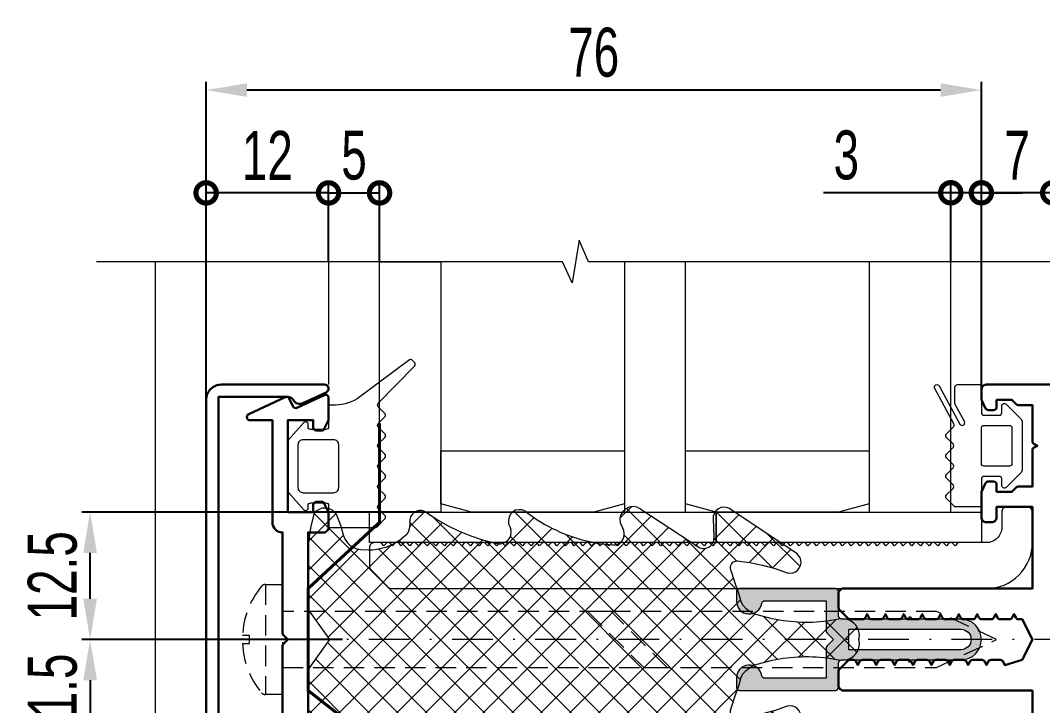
# Model space of a CAD drawing. Extents: x -37 to 8820, y -336 to 478.
# Drawn here: x 3894.3 to 3956.9, y 217.5 to 259.5 of the extents above; entities that cross this region are included whole.
import ezdxf

# ---------------------------------------------------------------- set-up
doc = ezdxf.new("R2010")
doc.units = 0
doc.header["$LTSCALE"] = 5
doc.linetypes.add('DASHDOT', pattern=[1, 0.5, -0.25, 0, -0.25])
doc.linetypes.add('HIDDEN', pattern=[0.375, 0.25, -0.125])
doc.layers.get('0').update_dxf_attribs({"linetype": 'CONTINUOUS', "lineweight": 30})
doc.layers.get('DEFPOINTS').update_dxf_attribs({"linetype": 'CONTINUOUS'})
for name, color, linetype, lineweight in [('1', 6, 'DASHDOT', 13), ('2', 3, 'HIDDEN', 13), ('Dimentions', 5, 'CONTINUOUS', 15), ('Glass', 5, 'CONTINUOUS', 20), ('Ал подклад', 7, 'CONTINUOUS', 20), ('Герлен', 7, 'CONTINUOUS', 60), ('Зигзаг', 1, 'CONTINUOUS', 15), ('Конструкции', 252, 'CONTINUOUS', 20), ('Подкладки', 1, 'CONTINUOUS', 20), ('Уплотнители', 1, 'CONTINUOUS', 20), ('Штриховка', 1, 'CONTINUOUS', 5)]:
    doc.layers.add(name, color=color, linetype=linetype, lineweight=lineweight)
doc.styles.add('3', font='RUSS.SHX', dxfattribs={"width": 0.7, "height": 3})
doc.dimstyles.new('MX1_6', dxfattribs={"dimtxt": 3, "dimasz": 2.5, "dimexe": 0.5, "dimexo": 0, "dimgap": 0.8, "dimtad": 1, "dimlfac": 1.6, "dimdsep": 46, "dimtxsty": '3', "dimcen": 0, "dimclrd": 256, "dimclre": 256, "dimclrt": 256, "dimaunit": 1, "dimadec": 0, "dimazin": 0, "dimtfac": 1, "dimtmove": 0, "dimatfit": 1, "dimfxl": 1, "dimtvp": 1, "dimtolj": 1, "dimtzin": 0, "dimarcsym": 0})

# ---------------------------------------------------------------- blocks, each defined once
blk = doc.blocks.new('*D1477')
at = {"layer": 'DEFPOINTS', "color": 0, "linetype": 'Continuous', "transparency": 16777216}
for p in [(3898.581, 229.4), (3918.815, 229.4), (3914.049, 221.588)]:
    blk.add_point(p, dxfattribs=at)
at = {"layer": 'Dimentions', "linetype": 'Continuous', "lineweight": -2, "transparency": 16777216}
for p, q in [((3918.815, 229.4), (3898.081, 229.4)), ((3898.581, 224.088), (3898.581, 226.9)), ((3914.049, 221.588), (3898.081, 221.588))]:
    blk.add_line(p, q, dxfattribs=at)
at = {"layer": 'Dimentions', "linetype": 'Continuous', "transparency": 16777216}
for points in [[(3898.164, 226.9), (3898.998, 226.9), (3898.581, 229.4)], [(3898.164, 224.088), (3898.998, 224.088), (3898.581, 221.588)]]:
    blk.add_solid(points, dxfattribs=at)
at = {"layer": 'Dimentions', "linetype": 'Continuous', "transparency": 16777216, "insert": (3896.281, 225.494), "char_height": 3, "attachment_point": 5, "rotation": 90, "style": '3'}
blk.add_mtext('\\A1;12.5', dxfattribs=at)
blk = doc.blocks.new('*D1478')
at = {"layer": 'DEFPOINTS', "color": 0, "linetype": 'Continuous', "transparency": 16777216}
for p in [(3914.049, 221.588), (3898.581, 214.4), (3919.104, 214.4)]:
    blk.add_point(p, dxfattribs=at)
at = {"layer": 'Dimentions', "linetype": 'Continuous', "lineweight": -2, "transparency": 16777216}
for p, q in [((3914.049, 221.588), (3898.081, 221.588)), ((3898.581, 219.088), (3898.581, 216.9)), ((3919.104, 214.4), (3898.081, 214.4))]:
    blk.add_line(p, q, dxfattribs=at)
at = {"layer": 'Dimentions', "linetype": 'Continuous', "transparency": 16777216}
for points in [[(3898.164, 219.088), (3898.998, 219.088), (3898.581, 221.588)], [(3898.164, 216.9), (3898.998, 216.9), (3898.581, 214.4)]]:
    blk.add_solid(points, dxfattribs=at)
at = {"layer": 'Dimentions', "linetype": 'Continuous', "transparency": 16777216, "insert": (3896.281, 217.994), "char_height": 3, "attachment_point": 5, "rotation": 90, "style": '3'}
blk.add_mtext('\\A1;11.5', dxfattribs=at)
blk = doc.blocks.new('_DotSmall')
at = {"color": 0, "linetype": 'ByBlock', "const_width": 0.5}
blk.add_lwpolyline([(-0.0625, 0, 1), (0.0625, 0, 1)], format="xyb", close=True, dxfattribs=at)
blk = doc.blocks.new('*D1491')
at = {"layer": 'DEFPOINTS', "color": 0, "linetype": 'Continuous', "transparency": 16777216}
for p in [(3916.315, 248.962), (3913.19, 244.743), (3916.315, 244.743)]:
    blk.add_point(p, dxfattribs=at)
at = {"layer": 'Dimentions', "linetype": 'Continuous', "lineweight": -2, "transparency": 16777216}
for p, q in [((3913.19, 244.743), (3913.19, 249.462)), ((3916.315, 244.743), (3916.315, 249.462)), ((3913.19, 248.962), (3916.315, 248.962))]:
    blk.add_line(p, q, dxfattribs=at)
at = {"layer": 'Dimentions', "linetype": 'Continuous', "lineweight": -2, "transparency": 16777216, "xscale": 2.5, "yscale": 2.5, "zscale": 2.5, "rotation": 180}
blk.add_blockref('_DotSmall', (3913.19, 248.962), dxfattribs=at)
at = {"layer": 'Dimentions', "linetype": 'Continuous', "lineweight": -2, "transparency": 16777216, "xscale": 2.5, "yscale": 2.5, "zscale": 2.5}
blk.add_blockref('_DotSmall', (3916.315, 248.962), dxfattribs=at)
at = {"layer": 'Dimentions', "linetype": 'Continuous', "transparency": 16777216, "insert": (3914.753, 251.262), "char_height": 3, "attachment_point": 5, "style": '3'}
blk.add_mtext('\\A1;5', dxfattribs=at)
blk = doc.blocks.new('*D1493')
at = {"layer": 'DEFPOINTS', "color": 0, "linetype": 'Continuous', "transparency": 16777216}
for p in [(3951.315, 248.971), (3951.315, 244.743), (3953.19, 236.9)]:
    blk.add_point(p, dxfattribs=at)
at = {"layer": 'Dimentions', "linetype": 'Continuous', "lineweight": -2, "transparency": 16777216}
for p, q in [((3951.315, 244.743), (3951.315, 249.471)), ((3953.19, 236.9), (3953.19, 249.471)), ((3951.315, 248.971), (3943.515, 248.971)), ((3953.19, 248.971), (3951.315, 248.971)), ((3953.19, 248.971), (3955.69, 248.971))]:
    blk.add_line(p, q, dxfattribs=at)
at = {"layer": 'Dimentions', "linetype": 'Continuous', "lineweight": -2, "transparency": 16777216, "xscale": 2.5, "yscale": 2.5, "zscale": 2.5}
blk.add_blockref('_DotSmall', (3951.315, 248.971), dxfattribs=at)
at = {"layer": 'Dimentions', "linetype": 'Continuous', "lineweight": -2, "transparency": 16777216, "xscale": 2.5, "yscale": 2.5, "zscale": 2.5, "rotation": 180}
blk.add_blockref('_DotSmall', (3953.19, 248.971), dxfattribs=at)
at = {"layer": 'Dimentions', "linetype": 'Continuous', "transparency": 16777216, "insert": (3944.915, 251.271), "char_height": 3, "attachment_point": 5, "style": '3'}
blk.add_mtext('\\A1;3', dxfattribs=at)
blk = doc.blocks.new('*D1494')
at = {"layer": 'DEFPOINTS', "color": 0, "linetype": 'Continuous', "transparency": 16777216}
for p in [(3905.69, 255.266), (3953.19, 244.743), (3905.69, 238.048)]:
    blk.add_point(p, dxfattribs=at)
at = {"layer": 'Dimentions', "linetype": 'Continuous', "lineweight": -2, "transparency": 16777216}
for p, q in [((3905.69, 238.048), (3905.69, 255.766)), ((3953.19, 244.743), (3953.19, 255.766)), ((3950.69, 255.266), (3908.19, 255.266))]:
    blk.add_line(p, q, dxfattribs=at)
at = {"layer": 'Dimentions', "linetype": 'Continuous', "transparency": 16777216}
for points in [[(3908.19, 255.683), (3908.19, 254.849), (3905.69, 255.266)], [(3950.69, 255.683), (3950.69, 254.849), (3953.19, 255.266)]]:
    blk.add_solid(points, dxfattribs=at)
at = {"layer": 'Dimentions', "linetype": 'Continuous', "transparency": 16777216, "insert": (3929.44, 257.566), "char_height": 3, "attachment_point": 5, "style": '3'}
blk.add_mtext('\\A1;76', dxfattribs=at)
blk = doc.blocks.new('*D1495')
at = {"layer": 'DEFPOINTS', "color": 0, "linetype": 'Continuous', "transparency": 16777216}
for p in [(3905.69, 248.962), (3913.19, 244.743), (3905.69, 234.524)]:
    blk.add_point(p, dxfattribs=at)
at = {"layer": 'Dimentions', "linetype": 'Continuous', "lineweight": -2, "transparency": 16777216}
for p, q in [((3905.69, 234.524), (3905.69, 249.462)), ((3913.19, 244.743), (3913.19, 249.462)), ((3913.19, 248.962), (3905.69, 248.962))]:
    blk.add_line(p, q, dxfattribs=at)
at = {"layer": 'Dimentions', "linetype": 'Continuous', "lineweight": -2, "transparency": 16777216, "xscale": 2.5, "yscale": 2.5, "zscale": 2.5, "rotation": 180}
blk.add_blockref('_DotSmall', (3905.69, 248.962), dxfattribs=at)
at = {"layer": 'Dimentions', "linetype": 'Continuous', "lineweight": -2, "transparency": 16777216, "xscale": 2.5, "yscale": 2.5, "zscale": 2.5}
blk.add_blockref('_DotSmall', (3913.19, 248.962), dxfattribs=at)
at = {"layer": 'Dimentions', "linetype": 'Continuous', "transparency": 16777216, "insert": (3909.44, 251.262), "char_height": 3, "attachment_point": 5, "style": '3'}
blk.add_mtext('\\A1;12', dxfattribs=at)
blk = doc.blocks.new('*D1496')
at = {"layer": 'DEFPOINTS', "color": 0, "linetype": 'Continuous', "transparency": 16777216}
for p in [(3953.19, 248.971), (3953.19, 244.888), (3957.565, 244.743)]:
    blk.add_point(p, dxfattribs=at)
at = {"layer": 'Dimentions', "linetype": 'Continuous', "lineweight": -2, "transparency": 16777216}
for p, q in [((3953.19, 244.888), (3953.19, 249.471)), ((3957.565, 244.743), (3957.565, 249.471)), ((3957.565, 248.971), (3953.19, 248.971))]:
    blk.add_line(p, q, dxfattribs=at)
at = {"layer": 'Dimentions', "linetype": 'Continuous', "lineweight": -2, "transparency": 16777216, "xscale": 2.5, "yscale": 2.5, "zscale": 2.5, "rotation": 180}
blk.add_blockref('_DotSmall', (3953.19, 248.971), dxfattribs=at)
at = {"layer": 'Dimentions', "linetype": 'Continuous', "lineweight": -2, "transparency": 16777216, "xscale": 2.5, "yscale": 2.5, "zscale": 2.5}
blk.add_blockref('_DotSmall', (3957.565, 248.971), dxfattribs=at)
at = {"layer": 'Dimentions', "linetype": 'Continuous', "transparency": 16777216, "insert": (3955.378, 251.271), "char_height": 3, "attachment_point": 5, "style": '3'}
blk.add_mtext('\\A1;7', dxfattribs=at)
blk = doc.blocks.new('8')
at = {"layer": 'Уплотнители'}
for points in [[(4.564, -0.453), (4.374, -0.399), (4.197, -0.29), (4.061, -0.14), (3.871, 0.649), (3.735, 1.451), (3.68, 2.268), (3.68, 5.737), (5, 7.6), (3.68, 9.464), (3.68, 12.933), (3.735, 13.749), (3.871, 14.552), (4.061, 15.341), (4.197, 15.49), (4.374, 15.599), (4.564, 15.667), (4.768, 15.667), (4.959, 15.626), (5.149, 15.545), (5.299, 15.409), (5.421, 15.245), (5.653, 14.606), (5.857, 13.953), (5.952, 13.735), (6.088, 13.531), (6.251, 13.368), (6.455, 13.246), (6.673, 13.164), (6.904, 13.123), (7.353, 13.096)], [(5.421, 15.245), (5.421, 15.232)], [(10.822, 15.449), (10.972, 15.368), (11.611, 14.946), (12.264, 14.565), (12.944, 14.239), (13.651, 13.953), (14.372, 13.708), (15.107, 13.518), (15.297, 13.463)], [(16.998, 15.463), (17.134, 15.354), (17.719, 14.946)], [(24.058, 15.585), (27.69, 13.218), (27.853, 13.178)], [(28.506, 15.164), (28.493, 14.973), (28.533, 13.953), (28.547, 13.79)], [(33.73, 12.756), (33.621, 12.878), (29.663, 15.504)], [(9.91, 14.756), (9.91, 14.769), (9.91, 14.688), (9.897, 14.47), (9.829, 14.252), (9.747, 14.062), (9.407, 13.776)], [(9.91, 14.688), (9.91, 14.674)], [(15.964, 14.701), (16.032, 14.538), (16.1, 14.347)], [(22.806, 14.769), (22.874, 14.579), (22.97, 14.429)], [(28.493, 14.973), (28.493, 14.96)], [(5.857, 13.953), (5.857, 13.939)], [(28.533, 13.953), (28.533, 13.939)], [(21.637, 13.463), (22.344, 13.395), (22.521, 13.409)], [(27.69, 13.218), (27.69, 13.205)], [(37.457, 7.369), (37.43, 7.6), (37.457, 7.831)], [(37.43, 7.6), (37.43, 7.587)], [(30.207, 5.288), (30.207, 5.274)], [(29.894, 4.267), (29.894, 4.254)], [(29.554, 3.261), (29.554, 3.247)], [(3.68, 3.084), (3.68, 3.07)], [(5.421, -0.045), (5.653, 0.594), (5.857, 1.247), (5.952, 1.465), (6.088, 1.669), (6.251, 1.832), (6.455, 1.955), (6.673, 2.036), (6.904, 2.077), (7.353, 2.104)], [(24.058, -0.385), (27.69, 1.982), (27.853, 2.023)], [(29.663, -0.303), (33.621, 2.322), (33.73, 2.445)], [(9.91, 0.418), (9.91, 0.431), (9.91, 0.513), (9.897, 0.73), (9.829, 0.948), (9.747, 1.139), (9.407, 1.424)], [(10.822, -0.249), (10.972, -0.154), (11.611, 0.254), (12.264, 0.635), (12.944, 0.962), (13.651, 1.247), (14.372, 1.492), (15.107, 1.683)], [(22.521, 1.792), (22.344, 1.819), (21.637, 1.737)], [(28.506, 0.037), (28.493, 0.227), (28.533, 1.247), (28.547, 1.424)], [(16.032, 0.662), (16.032, 0.676), (15.964, 0.499)], [(22.806, 0.431), (22.874, 0.622), (22.97, 0.771)], [(28.533, 1.247), (28.533, 1.234)], [(9.91, 0.513), (9.91, 0.499)], [(17.719, 0.254), (17.134, -0.154), (16.998, -0.263)], [(28.493, 0.227), (28.493, 0.214)]]:
    blk.add_lwpolyline(points, dxfattribs=at)
for points in [[(36.668, 8.838), (36.437, 8.865), (36.206, 8.838), (35.485, 8.729, -0.091156), (31.894, 8.92), (31.2, 9.11), (30.955, 9.192), (30.724, 9.328), (30.52, 9.491), (30.343, 9.682), (30.207, 9.913), (30.071, 10.43), (29.894, 10.933), (29.554, 11.94), (29.567, 12.089), (29.622, 12.225), (29.703, 12.334), (29.839, 12.402), (29.975, 12.429), (30.751, 12.321), (31.526, 12.157), (32.288, 11.953), (33.036, 11.695), (33.199, 11.668), (33.376, 11.695)], [(33.376, 3.506), (33.199, 3.533), (33.036, 3.506), (32.288, 3.247), (31.526, 3.043), (30.751, 2.88), (29.975, 2.771), (29.839, 2.798), (29.703, 2.866), (29.622, 2.989), (29.567, 3.111), (29.554, 3.261), (29.894, 4.267), (30.071, 4.771), (30.207, 5.288), (30.343, 5.519), (30.52, 5.709), (30.724, 5.873), (30.955, 6.009), (31.2, 6.09), (31.894, 6.281, -0.091156), (35.485, 6.471), (36.206, 6.362), (36.437, 6.335), (36.668, 6.362)]]:
    blk.add_lwpolyline(points, format="xyb", dxfattribs=at)
blk.add_arc((15.392, 1.016), 0.725, 331.99667, 113.16431, dxfattribs=at)
for points in [[(10.822, 15.449), (10.369, 15.667), (9.833, 15.267), (9.91, 14.769)], [(16.998, 15.463), (16.427, 15.767), (15.857, 15.321), (15.964, 14.701)], [(24.058, 15.585), (23.459, 16.04), (22.64, 15.46), (22.806, 14.769)], [(29.663, 15.504), (29.248, 15.908), (28.628, 15.716), (28.506, 15.164)], [(17.719, 14.946), (18.983, 14.136), (20.16, 13.714), (21.637, 13.463)], [(22.521, 13.409), (22.967, 13.534), (23.185, 14.019), (22.97, 14.429)], [(15.297, 13.463), (15.764, 13.391), (16.248, 13.874), (16.1, 14.347)], [(27.853, 13.178), (28.197, 13.147), (28.548, 13.438), (28.547, 13.79)], [(7.353, 13.096), (8.067, 13.091), (8.843, 13.335), (9.407, 13.776)], [(33.376, 11.695), (33.831, 11.794), (34.061, 12.406), (33.73, 12.756)], [(37.457, 7.831), (37.473, 8.291), (37.108, 8.76), (36.668, 8.838)], [(36.668, 6.362), (37.144, 6.495), (37.453, 6.867), (37.457, 7.369)], [(33.73, 2.445), (34.061, 2.795), (33.831, 3.407), (33.376, 3.506)], [(9.407, 1.424), (8.843, 1.865), (8.067, 2.11), (7.353, 2.104)], [(28.547, 1.424), (28.539, 1.77), (28.192, 2.053), (27.853, 2.023)], [(21.637, 1.737), (20.247, 1.506), (18.893, 1.044), (17.719, 0.254)], [(22.97, 0.771), (23.178, 1.188), (22.985, 1.656), (22.521, 1.792)], [(9.91, 0.431), (9.838, -0.072), (10.367, -0.465), (10.822, -0.249)], [(15.964, 0.499), (15.857, -0.121), (16.427, -0.566), (16.998, -0.263)], [(22.806, 0.431), (22.64, -0.26), (23.459, -0.84), (24.058, -0.385)], [(28.506, 0.037), (28.599, -0.505), (29.286, -0.692), (29.663, -0.303)], [(4.564, -0.453), (4.927, -0.512), (5.235, -0.363), (5.421, -0.045)]]:
    blk.add_open_spline(points, degree=3, dxfattribs=at)

msp = doc.modelspace()

# ---------------------------------------------------------------- hatches: boundary and pattern name
at = {"layer": 'Штриховка', "lineweight": 5}
h = msp.add_hatch(dxfattribs=at)
h.set_pattern_fill('NET', color=256, scale=10, angle=45, style=0)
h.set_pattern_definition([(45, (-3182.8298, 2390.6111), (-0.88388348, 0.88388348), []), (135, (-3182.8298, 2390.6111), (-0.88388348, -0.88388348), [])])
h.paths.add_polyline_path([(3915.0552, 227.1298), (3914.9328, 227.1514), (3914.7151, 227.233), (3914.5111, 227.3555), (3914.3478, 227.5187), (3914.2118, 227.7228), (3914.1166, 227.9404), (3913.9125, 228.5934), (3913.6813, 229.2327), (3913.5588, 229.396), (3913.4092, 229.532), (3913.2188, 229.6136), (3913.0283, 229.6544), (3912.8243, 229.6544), (3912.6338, 229.5864), (3912.457, 229.4776), (3912.3209, 229.328), (3912.1305, 228.539), (3911.9945, 227.7364), (3911.94, 226.9202), (3911.94, 223.4513), (3913.2596, 221.5876), (3915.0552, 221.5876)])
edge = h.paths.add_edge_path()
edge.add_line((3921.2039, 228.2261), (3920.5238, 228.5526))
edge.add_line((3920.5238, 228.5526), (3919.8708, 228.9335))
edge.add_line((3919.8708, 228.9335), (3919.2315, 229.3552))
edge.add_line((3919.2315, 229.3552), (3919.0818, 229.4368))
edge.add_spline(control_points=[(3919.0818, 229.4368), (3918.6291, 229.6549), (3918.0933, 229.2547), (3918.1704, 228.7566)], knot_values=[0, 0, 0, 0, 1, 1, 1, 1], degree=3, periodic=0)
edge.add_line((3918.1704, 228.7566), (3918.1704, 228.743))
edge.add_line((3918.1704, 228.743), (3918.1704, 228.675))
edge.add_line((3918.1704, 228.675), (3918.1568, 228.4573))
edge.add_line((3918.1568, 228.4573), (3918.0888, 228.2397))
edge.add_line((3918.0888, 228.2397), (3918.0072, 228.0492))
edge.add_line((3918.0072, 228.0492), (3917.6671, 227.7636))
edge.add_spline(control_points=[(3917.6671, 227.7636), (3917.103, 227.3226), (3916.3269, 227.078), (3915.613, 227.0834)], knot_values=[0, 0, 0, 0, 1, 1, 1, 1], degree=3, periodic=0)
edge.add_line((3915.613, 227.0834), (3915.164, 227.1106))
edge.add_line((3915.164, 227.1106), (3915.0552, 227.1298))
edge.add_line((3915.0552, 227.1298), (3915.0552, 221.5876))
edge.add_line((3915.0552, 221.5876), (3921.2039, 221.5876))
edge.add_line((3921.2039, 221.5876), (3921.2039, 228.2261))
edge = h.paths.add_edge_path()
edge.add_line((3938.1538, 224.9205), (3937.8137, 225.9271))
edge.add_line((3937.8137, 225.9271), (3937.8273, 226.0768))
edge.add_line((3937.8273, 226.0768), (3937.8817, 226.2128))
edge.add_line((3937.8817, 226.2128), (3937.9633, 226.3216))
edge.add_line((3937.9633, 226.3216), (3938.0994, 226.3896))
edge.add_line((3938.0994, 226.3896), (3938.2354, 226.4168))
edge.add_line((3938.2354, 226.4168), (3939.0108, 226.308))
edge.add_line((3939.0108, 226.308), (3939.7862, 226.1448))
edge.add_line((3939.7862, 226.1448), (3940.548, 225.9407))
edge.add_line((3940.548, 225.9407), (3941.2961, 225.6823))
edge.add_line((3941.2961, 225.6823), (3941.4594, 225.655))
edge.add_line((3941.4594, 225.655), (3941.6362, 225.6823))
edge.add_spline(control_points=[(3941.6362, 225.6823), (3942.091, 225.7813), (3942.3205, 226.3933), (3941.9899, 226.7433)], knot_values=[0, 0, 0, 0, 1, 1, 1, 1], degree=3, periodic=0)
edge.add_line((3941.9899, 226.7433), (3941.8811, 226.8658))
edge.add_line((3941.8811, 226.8658), (3937.9225, 229.4912))
edge.add_spline(control_points=[(3937.9225, 229.4912), (3937.5076, 229.895), (3936.8875, 229.7034), (3936.7662, 229.1511)], knot_values=[0, 0, 0, 0, 1, 1, 1, 1], degree=3, periodic=0)
edge.add_line((3936.7662, 229.1511), (3936.7526, 228.9607))
edge.add_line((3936.7526, 228.9607), (3936.7934, 227.9404))
edge.add_line((3936.7934, 227.9404), (3936.807, 227.7772))
edge.add_spline(control_points=[(3936.807, 227.7772), (3936.8084, 227.4251), (3936.4567, 227.1349), (3936.1133, 227.165)], knot_values=[0, 0, 0, 0, 1, 1, 1, 1], degree=3, periodic=0)
edge.add_line((3936.1331, 227.1601), (3935.95, 227.2058))
edge.add_line((3935.95, 227.2058), (3932.3179, 229.5728))
edge.add_spline(control_points=[(3932.3179, 229.5728), (3931.7189, 230.0274), (3930.9002, 229.4477), (3931.0664, 228.7566)], knot_values=[0, 0, 0, 0, 1, 1, 1, 1], degree=3, periodic=0)
edge.add_line((3931.0664, 228.7566), (3931.1344, 228.5662))
edge.add_line((3931.1344, 228.5662), (3931.2296, 228.4165))
edge.add_spline(control_points=[(3931.2296, 228.4165), (3931.4448, 228.0062), (3931.2271, 227.5214), (3930.7807, 227.3963)], knot_values=[0, 0, 0, 0, 1, 1, 1, 1], degree=3, periodic=0)
edge.add_line((3930.7807, 227.3963), (3930.6039, 227.3827))
edge.add_line((3930.6039, 227.3827), (3929.8965, 227.4507))
edge.add_spline(control_points=[(3929.8965, 227.4507), (3928.4203, 227.7015), (3927.2429, 228.1229), (3925.9787, 228.9335)], knot_values=[0, 0, 0, 0, 1, 1, 1, 1], degree=3, periodic=0)
edge.add_line((3925.9787, 228.9335), (3925.3938, 229.3416))
edge.add_line((3925.3938, 229.3416), (3925.2578, 229.4504))
edge.add_spline(control_points=[(3925.2578, 229.4504), (3924.6866, 229.7542), (3924.1171, 229.3085), (3924.2239, 228.6886)], knot_values=[0, 0, 0, 0, 1, 1, 1, 1], degree=3, periodic=0)
edge.add_line((3924.2239, 228.6886), (3924.2919, 228.5254))
edge.add_line((3924.2919, 228.5254), (3924.3599, 228.3349))
edge.add_spline(control_points=[(3924.3599, 228.3349), (3924.508, 227.8617), (3924.0244, 227.3784), (3923.5573, 227.4507)], knot_values=[0, 0, 0, 0, 1, 1, 1, 1], degree=3, periodic=0)
edge.add_line((3923.5718, 227.4466), (3923.3669, 227.5051))
edge.add_line((3923.3669, 227.5051), (3922.6323, 227.6956))
edge.add_line((3922.6323, 227.6956), (3921.9113, 227.9404))
edge.add_line((3921.9113, 227.9404), (3921.2039, 228.2261))
edge.add_line((3921.2039, 228.2261), (3921.2039, 214.9492))
edge.add_line((3921.2039, 214.9492), (3921.9113, 215.2349))
edge.add_line((3921.9113, 215.2349), (3922.6323, 215.4797))
edge.add_line((3922.6323, 215.4797), (3923.3669, 215.6702))
edge.add_arc((3923.652, 215.0038), 0.7248, -28.003331, 113.164313, ccw=False)
edge.add_line((3924.2919, 214.6635), (3924.2239, 214.4867))
edge.add_spline(control_points=[(3924.2239, 214.4867), (3924.1171, 213.8668), (3924.6866, 213.4211), (3925.2578, 213.7249)], knot_values=[0, 0, 0, 0, 1, 1, 1, 1], degree=3, periodic=0)
edge.add_line((3925.2578, 213.7249), (3925.3938, 213.8337))
edge.add_line((3925.3938, 213.8337), (3925.9787, 214.2418))
edge.add_spline(control_points=[(3925.9787, 214.2418), (3927.1532, 215.0317), (3928.5074, 215.4931), (3929.8965, 215.7246)], knot_values=[0, 0, 0, 0, 1, 1, 1, 1], degree=3, periodic=0)
edge.add_line((3929.8965, 215.7246), (3930.6039, 215.8062))
edge.add_line((3930.6039, 215.8062), (3930.7807, 215.779))
edge.add_spline(control_points=[(3930.7807, 215.779), (3931.2451, 215.6432), (3931.4382, 215.1759), (3931.2296, 214.7587)], knot_values=[0, 0, 0, 0, 1, 1, 1, 1], degree=3, periodic=0)
edge.add_line((3931.2296, 214.7587), (3931.1344, 214.6091))
edge.add_line((3931.1344, 214.6091), (3931.0664, 214.4187))
edge.add_spline(control_points=[(3931.0664, 214.4187), (3930.9002, 213.7276), (3931.7189, 213.1479), (3932.3179, 213.6024)], knot_values=[0, 0, 0, 0, 1, 1, 1, 1], degree=3, periodic=0)
edge.add_line((3932.3179, 213.6024), (3935.95, 215.9694))
edge.add_line((3935.95, 215.9694), (3936.1133, 216.0102))
edge.add_spline(control_points=[(3936.1133, 216.0102), (3936.4524, 216.0399), (3936.7989, 215.7579), (3936.807, 215.4117)], knot_values=[0, 0, 0, 0, 1, 1, 1, 1], degree=3, periodic=0)
edge.add_line((3936.807, 215.4117), (3936.7934, 215.2349))
edge.add_line((3936.7934, 215.2349), (3936.7526, 214.2146))
edge.add_line((3936.7526, 214.2146), (3936.7662, 214.0242))
edge.add_spline(control_points=[(3936.7662, 214.0242), (3936.8592, 213.4827), (3937.5457, 213.2957), (3937.9225, 213.6841)], knot_values=[0, 0, 0, 0, 1, 1, 1, 1], degree=3, periodic=0)
edge.add_line((3937.9225, 213.6841), (3941.8811, 216.3095))
edge.add_line((3941.8811, 216.3095), (3941.9899, 216.432))
edge.add_spline(control_points=[(3941.9899, 216.432), (3942.3205, 216.782), (3942.091, 217.3939), (3941.6362, 217.493)], knot_values=[0, 0, 0, 0, 1, 1, 1, 1], degree=3, periodic=0)
edge.add_line((3941.6362, 217.493), (3941.4594, 217.5202))
edge.add_line((3941.4594, 217.5202), (3941.2961, 217.493))
edge.add_line((3941.2961, 217.493), (3940.548, 217.2346))
edge.add_line((3940.548, 217.2346), (3939.7862, 217.0305))
edge.add_line((3939.7862, 217.0305), (3939.0108, 216.8673))
edge.add_line((3939.0108, 216.8673), (3938.2354, 216.7584))
edge.add_line((3938.2354, 216.7584), (3938.0994, 216.7856))
edge.add_line((3938.0994, 216.7856), (3937.9633, 216.8537))
edge.add_line((3937.9633, 216.8537), (3937.8817, 216.9761))
edge.add_line((3937.8817, 216.9761), (3937.8273, 217.0985))
edge.add_line((3937.8273, 217.0985), (3937.8137, 217.2482))
edge.add_line((3937.8137, 217.2482), (3938.1538, 218.2548))
edge.add_line((3938.1538, 218.2548), (3938.3306, 218.7581))
edge.add_line((3938.3306, 218.7581), (3938.4666, 219.2751))
edge.add_line((3938.4666, 219.2751), (3938.6027, 219.5063))
edge.add_line((3938.6027, 219.5063), (3938.7795, 219.6968))
edge.add_line((3938.7795, 219.6968), (3938.9836, 219.86))
edge.add_line((3938.9836, 219.86), (3939.2148, 219.996))
edge.add_line((3939.2148, 219.996), (3939.4597, 220.0777))
edge.add_line((3939.4597, 220.0777), (3940.1535, 220.2681))
edge.add_arc((3942.4671, 210.5958), 9.9451, 82.618691, 103.452448, ccw=False)
edge.add_line((3943.7448, 220.4586), (3944.4657, 220.3497))
edge.add_line((3944.4657, 220.3497), (3944.697, 220.3225))
edge.add_line((3944.697, 220.3225), (3944.9283, 220.3497))
edge.add_spline(control_points=[(3944.9283, 220.3497), (3945.4035, 220.4821), (3945.7127, 220.8549), (3945.7172, 221.3564)], knot_values=[0, 0, 0, 0, 1, 1, 1, 1], degree=3, periodic=0)
edge.add_line((3945.7172, 221.3564), (3945.69, 221.5876))
edge.add_line((3945.69, 221.5876), (3945.7172, 221.8189))
edge.add_spline(control_points=[(3945.7172, 221.8189), (3945.7331, 222.278), (3945.3683, 222.7471), (3944.9283, 222.8255)], knot_values=[0, 0, 0, 0, 1, 1, 1, 1], degree=3, periodic=0)
edge.add_line((3944.9283, 222.8255), (3944.697, 222.8528))
edge.add_line((3944.697, 222.8528), (3944.4657, 222.8255))
edge.add_line((3944.4657, 222.8255), (3943.7448, 222.7167))
edge.add_arc((3942.4671, 232.5794), 9.9451, 256.547552, 277.381309, ccw=False)
edge.add_line((3940.1535, 222.9072), (3939.4597, 223.0976))
edge.add_line((3939.4597, 223.0976), (3939.2148, 223.1792))
edge.add_line((3939.2148, 223.1792), (3938.9836, 223.3153))
edge.add_line((3938.9836, 223.3153), (3938.7795, 223.4785))
edge.add_line((3938.7795, 223.4785), (3938.6027, 223.669))
edge.add_line((3938.6027, 223.669), (3938.4666, 223.9002))
edge.add_line((3938.4666, 223.9002), (3938.3306, 224.4171))
edge.add_line((3938.3306, 224.4171), (3938.1538, 224.9205))
edge = h.paths.add_edge_path()
edge.add_line((3921.2039, 221.5876), (3915.0552, 221.5876))
edge.add_line((3915.0552, 221.5876), (3915.0552, 216.0455))
edge.add_line((3915.0552, 216.0455), (3915.164, 216.0647))
edge.add_line((3915.164, 216.0647), (3915.613, 216.0919))
edge.add_spline(control_points=[(3915.613, 216.0919), (3916.3269, 216.0973), (3917.1032, 215.8527), (3917.6671, 215.4117)], knot_values=[0, 0, 0, 0, 1, 1, 1, 1], degree=3, periodic=0)
edge.add_line((3917.6671, 215.4117), (3918.0072, 215.126))
edge.add_line((3918.0072, 215.126), (3918.0888, 214.9356))
edge.add_line((3918.0888, 214.9356), (3918.1568, 214.7179))
edge.add_line((3918.1568, 214.7179), (3918.1704, 214.5003))
edge.add_line((3918.1704, 214.5003), (3918.1704, 214.4867))
edge.add_line((3918.1704, 214.4867), (3918.1704, 214.4187))
edge.add_spline(control_points=[(3918.1704, 214.4187), (3918.0976, 213.9151), (3918.6272, 213.5224), (3919.0818, 213.7385)], knot_values=[0, 0, 0, 0, 1, 1, 1, 1], degree=3, periodic=0)
edge.add_line((3919.0818, 213.7385), (3919.2315, 213.8337))
edge.add_line((3919.2315, 213.8337), (3919.8708, 214.2418))
edge.add_line((3919.8708, 214.2418), (3920.5238, 214.6227))
edge.add_line((3920.5238, 214.6227), (3921.2039, 214.9492))
edge.add_line((3921.2039, 214.9492), (3921.2039, 221.5876))
edge = h.paths.add_edge_path()
edge.add_line((3915.0552, 221.5876), (3913.2596, 221.5876))
edge.add_line((3913.2596, 221.5876), (3911.94, 219.724))
edge.add_line((3911.94, 219.724), (3911.94, 219.7104))
edge.add_line((3911.94, 219.7104), (3911.94, 216.2551))
edge.add_line((3911.94, 216.2551), (3911.9945, 215.4389))
edge.add_line((3911.9945, 215.4389), (3912.1305, 214.6363))
edge.add_line((3912.1305, 214.6363), (3912.3209, 213.8473))
edge.add_line((3912.3209, 213.8473), (3912.457, 213.6977))
edge.add_line((3912.457, 213.6977), (3912.6338, 213.5888))
edge.add_line((3912.6338, 213.5888), (3912.8243, 213.5344))
edge.add_spline(control_points=[(3912.8243, 213.5344), (3913.187, 213.475), (3913.4949, 213.6242), (3913.6813, 213.9425)], knot_values=[0, 0, 0, 0, 1, 1, 1, 1], degree=3, periodic=0)
edge.add_line((3913.6813, 213.9425), (3913.9125, 214.5819))
edge.add_line((3913.9125, 214.5819), (3914.1166, 215.2349))
edge.add_line((3914.1166, 215.2349), (3914.2118, 215.4525))
edge.add_line((3914.2118, 215.4525), (3914.3478, 215.6566))
edge.add_line((3914.3478, 215.6566), (3914.5111, 215.8198))
edge.add_line((3914.5111, 215.8198), (3914.7151, 215.9422))
edge.add_line((3914.7151, 215.9422), (3914.9328, 216.0239))
edge.add_line((3914.9328, 216.0239), (3915.0552, 216.0455))
edge.add_line((3915.0552, 216.0455), (3915.0552, 221.5876))
at = {"layer": 'Штриховка'}
h = msp.add_hatch(color=256, dxfattribs=at)
edge = h.paths.add_edge_path(flags=16)
edge.add_line((3945.065, 222.2126), (3951.94, 222.2126))
edge.add_arc((3951.94, 221.5876), 0.625, -90, 90, ccw=False)
edge.add_line((3951.94, 220.9626), (3945.065, 220.9626))
edge.add_line((3945.065, 220.9626), (3945.065, 222.2126))
edge = h.paths.add_edge_path()
edge.add_arc((3938.9713, 219.2439), 0.7812, 9.281799, 180)
edge.add_line((3938.19, 219.2439), (3938.19, 218.6501))
edge.add_arc((3938.3775, 218.6501), 0.1875, 180, 270)
edge.add_line((3938.3775, 218.4626), (3944.2525, 218.4626))
edge.add_arc((3944.2525, 218.6501), 0.1875, 270, 360)
edge.add_line((3944.44, 218.6501), (3944.44, 220.1501))
edge.add_arc((3944.6275, 220.1501), 0.1875, 90, 180, ccw=False)
edge.add_line((3944.6275, 220.3376), (3948.69, 220.3376))
edge.add_arc((3948.815, 220.3376), 0.125, 180, 360)
edge.add_line((3948.94, 220.3376), (3951.94, 220.3376))
edge.add_arc((3951.94, 221.5876), 1.25, 270, 450)
edge.add_line((3951.94, 222.8376), (3948.94, 222.8376))
edge.add_arc((3948.815, 222.8376), 0.125, 0, 180)
edge.add_line((3948.69, 222.8376), (3944.6275, 222.8376))
edge.add_arc((3944.6275, 223.0251), 0.1875, 180, 270, ccw=False)
edge.add_line((3944.44, 223.0251), (3944.44, 224.5251))
edge.add_arc((3944.2525, 224.5251), 0.1875, 0, 90)
edge.add_line((3944.2525, 224.7126), (3938.3775, 224.7126))
edge.add_arc((3938.3775, 224.5251), 0.1875, 90, 180)
edge.add_line((3938.19, 224.5251), (3938.19, 223.9314))
edge.add_arc((3938.9713, 223.9314), 0.7812, 180, 350.718201)
edge.add_arc((3939.9274, 223.7751), 0.1875, 90, 170.718201, ccw=False)
edge.add_line((3939.9274, 223.9626), (3943.69, 223.9626))
edge.add_line((3943.69, 223.9626), (3943.69, 222.1028))
edge.add_arc((3943.8775, 222.1028), 0.1875, 180, 225)
edge.add_line((3943.745, 221.9702), (3944.1275, 221.5876))
edge.add_line((3944.1275, 221.5876), (3943.745, 221.2051))
edge.add_arc((3943.8775, 221.0725), 0.1875, 135, 180)
edge.add_line((3943.69, 221.0725), (3943.69, 219.2126))
edge.add_line((3943.69, 219.2126), (3939.9274, 219.2126))
edge.add_arc((3939.9274, 219.4001), 0.1875, 189.281799, 270, ccw=False)

# ---------------------------------------------------------------- linework, layer by layer
msp.add_lwpolyline([(3905.69, 206.9001), (3905.69, 236.2751, -0.4142136), (3906.6275, 237.2126), (3912.94, 237.2126, -0.8025849), (3913.0457, 236.7361), (3911.609, 236.0661, -0.4015594), (3911.036, 236.2607, 0.2797393), (3910.7033, 236.4626), (3906.44, 236.4626), (3906.44, 206.7126), (3910.7033, 206.7126, 0.2797393), (3911.036, 206.9146, -0.4015594), (3911.609, 207.1091), (3913.0457, 206.4392, -0.8025849), (3912.94, 205.9626), (3906.6275, 205.9626, -0.4142136)], format="xyb", close=True)
for points in [[(3956.315, 213.4626), (3956.315, 218.4626), (3944.7525, 218.4626, -0.4142136), (3944.44, 218.7751), (3944.44, 219.635, -0.1989124), (3944.495, 219.7676), (3945.0101, 220.2827, -0.1989124), (3945.1427, 220.3376), (3945.3554, 220.3376, -0.284079), (3945.5231, 220.234), (3945.6275, 220.0251), (3945.732, 220.234, -0.284079), (3945.8997, 220.3376), (3946.4804, 220.3376, -0.284079), (3946.6481, 220.234), (3946.7525, 220.0251), (3946.857, 220.234, -0.284079), (3947.0247, 220.3376), (3947.6054, 220.3376, -0.284079), (3947.7731, 220.234), (3947.8775, 220.0251), (3947.982, 220.234, -0.284079), (3948.1497, 220.3376), (3948.7304, 220.3376, -0.284079), (3948.8981, 220.234), (3949.0025, 220.0251), (3949.107, 220.234, -0.284079), (3949.2747, 220.3376), (3949.8554, 220.3376, -0.284079), (3950.0231, 220.234), (3950.1275, 220.0251), (3950.232, 220.234, -0.284079), (3950.3997, 220.3376), (3950.9804, 220.3376, -0.284079), (3951.1481, 220.234), (3951.2525, 220.0251), (3951.357, 220.234, -0.284079), (3951.5247, 220.3376), (3952.1054, 220.3376, -0.284079), (3952.2731, 220.234), (3952.3775, 220.0251), (3952.482, 220.234, -0.284079), (3952.6497, 220.3376), (3953.2304, 220.3376, -0.284079), (3953.3981, 220.234), (3953.5025, 220.0251), (3953.607, 220.234, -0.284079), (3953.7747, 220.3376), (3954.3554, 220.3376, -0.284079), (3954.5231, 220.234), (3954.6275, 220.0251), (3955.69, 220.3376), (3956.315, 221.5876), (3955.69, 222.8376), (3955.4622, 222.8376, -0.284079), (3955.2945, 222.9413), (3955.19, 223.1501), (3955.0856, 222.9413, -0.284079), (3954.9179, 222.8376), (3954.3372, 222.8376, -0.284079), (3954.1695, 222.9413), (3954.065, 223.1501), (3953.9606, 222.9413, -0.284079), (3953.7929, 222.8376), (3953.2122, 222.8376, -0.284079), (3953.0445, 222.9413), (3952.94, 223.1501), (3952.8356, 222.9413, -0.284079), (3952.6679, 222.8376), (3952.0872, 222.8376, -0.284079), (3951.9195, 222.9413), (3951.815, 223.1501), (3951.7106, 222.9413, -0.284079), (3951.5429, 222.8376), (3950.9622, 222.8376, -0.284079), (3950.7945, 222.9413), (3950.69, 223.1501), (3950.5856, 222.9413, -0.284079), (3950.4179, 222.8376), (3949.8372, 222.8376, -0.284079), (3949.6695, 222.9413), (3949.565, 223.1501), (3949.4606, 222.9413, -0.284079), (3949.2929, 222.8376), (3948.7122, 222.8376, -0.284079), (3948.5445, 222.9413), (3948.44, 223.1501), (3948.3356, 222.9413, -0.284079), (3948.1679, 222.8376), (3947.5872, 222.8376, -0.284079), (3947.4195, 222.9413), (3947.315, 223.1501), (3947.2106, 222.9413, -0.284079), (3947.0429, 222.8376), (3946.4622, 222.8376, -0.284079), (3946.2945, 222.9413), (3946.19, 223.1501), (3946.0856, 222.9413, -0.284079), (3945.9179, 222.8376), (3945.1427, 222.8376, -0.1989124), (3945.0101, 222.8926), (3944.495, 223.4077, -0.1989124), (3944.44, 223.5403), (3944.44, 224.4001, -0.4142136), (3944.7525, 224.7126), (3956.315, 224.7126), (3956.315, 229.7126), (3954.1275, 229.7126), (3954.1275, 229.0876, -0.4142136), (3953.815, 228.7751), (3953.5025, 228.7751, -0.4142136), (3953.19, 229.0876), (3953.19, 230.6059, -0.1164338), (3953.2098, 230.6897), (3953.4507, 231.1715, -0.284079), (3953.6184, 231.2751), (3953.94, 231.2751, -0.4142136), (3954.1275, 231.0876), (3954.1275, 230.6501), (3955.065, 230.6501), (3955.3226, 230.9077, -0.1989124), (3955.4552, 230.9626), (3956.315, 230.9626), (3956.315, 233.1905, -0.284079), (3956.4187, 233.3582), (3956.6275, 233.4626), (3956.4187, 233.5671, -0.284079), (3956.315, 233.7348), (3956.315, 235.9626), (3955.4552, 235.9626, -0.1989124), (3955.3226, 236.0176), (3955.065, 236.2751), (3954.1275, 236.2751), (3954.1275, 235.8376, -0.4142136), (3953.94, 235.6501), (3953.6184, 235.6501, -0.284079), (3953.4507, 235.7538), (3953.2098, 236.2355, -0.1164338), (3953.19, 236.3194), (3953.19, 236.9001, -0.4142136), (3953.5025, 237.2126), (3964.0552, 237.2126)], [(3910.3775, 215.0251), (3910.3775, 221.1975, -0.1989124), (3910.4325, 221.3301), (3910.69, 221.5876), (3910.4325, 221.8452, -0.1989124), (3910.3775, 221.9778), (3910.3775, 228.1501, -0.4142136), (3909.7525, 228.7751), (3909.7525, 235.0251), (3908.3775, 235.0251, -0.4142136), (3908.19, 235.2126), (3908.19, 235.2316, -0.2914734), (3908.2983, 235.4016), (3910.5361, 236.4451, -0.4142136), (3910.7853, 236.3544), (3911.0053, 235.8826, 0.4142136), (3911.2545, 235.7919), (3912.9233, 236.5701, -0.5486188), (3913.19, 236.4001), (3913.19, 235.0694, -0.1164338), (3913.1702, 234.9855), (3912.9294, 234.5038, -0.284079), (3912.7617, 234.4001), (3912.44, 234.4001, -0.4142136), (3912.2525, 234.5876), (3912.2525, 235.0251), (3910.69, 235.0251), (3910.69, 229.4001), (3912.2525, 229.4001), (3912.2525, 229.8376, -0.4142136), (3912.44, 230.0251), (3912.7617, 230.0251, -0.284079), (3912.9294, 229.9215), (3913.1702, 229.4397, -0.1164338), (3913.19, 229.3559), (3913.19, 228.4626, -0.4142136), (3912.8775, 228.1501), (3911.94, 228.1501), (3911.94, 215.0251)]]:
    msp.add_lwpolyline(points, format="xyb")
at = {"layer": '1'}
msp.add_line((3964.0552, 221.5876), (3911.94, 221.5876), dxfattribs=at)
at = {"layer": '2'}
msp.add_line((3909.3215, 224.9627), (3909.3215, 218.2127), dxfattribs=at)
msp.add_lwpolyline([(3907.9147, 221.8333, -0.1618489), (3909.0804, 224.8491, -0.2238875), (3909.3215, 224.9627), (3910.3775, 224.9627), (3910.3775, 218.2127), (3909.3215, 218.2127, -0.2238875), (3909.0804, 218.3264, -0.1618489), (3907.9147, 221.3421), (3908.3524, 221.3421), (3908.3524, 221.8333)], format="xyb", close=True, dxfattribs=at)
for points in [[(3910.3775, 219.869), (3950.4417, 219.869), (3954.1275, 221.5877), (3950.4417, 223.3065), (3910.3775, 223.3065)], [(3929.0685, 223.3065), (3932.506, 219.869), (3933.9383, 219.869), (3930.5008, 223.3065)]]:
    msp.add_lwpolyline(points, close=True, dxfattribs=at)
at = {"layer": 'Glass'}
for points in [[(3920.065, 244.7429), (3920.065, 229.4001), (3916.315, 229.4001), (3916.315, 244.7429)], [(3931.315, 244.7428), (3931.315, 229.4001), (3935.065, 229.4001), (3935.065, 244.7428)], [(3946.315, 244.7429), (3946.315, 229.4001), (3951.315, 229.4001), (3951.315, 244.7429)], [(3920.065, 229.9025), (3920.065, 233.1501), (3931.315, 233.1501), (3931.315, 229.9025), (3929.44, 229.4001), (3921.94, 229.4001)], [(3935.065, 229.9025), (3935.065, 233.1501), (3946.315, 233.1501), (3946.315, 229.9025), (3944.44, 229.4001), (3936.94, 229.4001)]]:
    msp.add_lwpolyline(points, close=True, dxfattribs=at)
at = {"layer": 'Ал подклад', "color": 0}
msp.add_lwpolyline([(3916.7128, 227.4702), (3916.5802, 227.3376), (3916.4476, 227.4702, 0.1989124), (3916.315, 227.5251), (3916.0025, 227.5251, 0.4142136), (3915.69, 227.2126), (3915.69, 226.0921, 0.1989124), (3915.7816, 225.8711), (3916.8485, 224.8041, 0.1989124), (3917.0695, 224.7126), (3953.5025, 224.7126, 0.4142136), (3956.315, 227.5251), (3956.315, 229.4001, 0.4142136), (3956.0025, 229.7126), (3954.7525, 229.7126, 0.4142136), (3954.44, 229.4001), (3954.44, 228.4626, -0.4142136), (3953.5025, 227.5251), (3951.8472, 227.5251, 0.1989124), (3951.7146, 227.4702), (3951.582, 227.3376), (3951.4494, 227.4702, 0.4142136), (3951.1842, 227.4702), (3951.0517, 227.3376), (3950.9191, 227.4702, 0.4142136), (3950.6539, 227.4702), (3950.5213, 227.3376), (3950.3887, 227.4702, 0.4142136), (3950.1236, 227.4702), (3949.991, 227.3376), (3949.8584, 227.4702, 0.4142136), (3949.5933, 227.4702), (3949.4607, 227.3376), (3949.3281, 227.4702, 0.4142136), (3949.0629, 227.4702), (3948.9303, 227.3376), (3948.7978, 227.4702, 0.4142136), (3948.5326, 227.4702), (3948.4, 227.3376), (3948.2674, 227.4702, 0.4142136), (3948.0023, 227.4702), (3947.8697, 227.3376), (3947.7371, 227.4702, 0.4142136), (3947.4719, 227.4702), (3947.3394, 227.3376), (3947.2068, 227.4702, 0.4142136), (3946.9416, 227.4702), (3946.809, 227.3376), (3946.6764, 227.4702, 0.4142136), (3946.4113, 227.4702), (3946.2787, 227.3376), (3946.1461, 227.4702, 0.4142136), (3945.8809, 227.4702), (3945.7484, 227.3376), (3945.6158, 227.4702, 0.4142136), (3945.3506, 227.4702), (3945.218, 227.3376), (3945.0854, 227.4702, 0.4142136), (3944.8203, 227.4702), (3944.6877, 227.3376), (3944.5551, 227.4702, 0.4142136), (3944.29, 227.4702), (3944.1574, 227.3376), (3944.0248, 227.4702, 0.4142136), (3943.7596, 227.4702), (3943.627, 227.3376), (3943.4945, 227.4702, 0.4142136), (3943.2293, 227.4702), (3943.0967, 227.3376), (3942.9641, 227.4702, 0.4142136), (3942.699, 227.4702), (3942.5664, 227.3376), (3942.4338, 227.4702, 0.4142136), (3942.1686, 227.4702), (3942.036, 227.3376), (3941.9035, 227.4702, 0.4142136), (3941.6383, 227.4702), (3941.5057, 227.3376), (3941.3731, 227.4702, 0.4142136), (3941.108, 227.4702), (3940.9754, 227.3376), (3940.8428, 227.4702, 0.4142136), (3940.5776, 227.4702), (3940.4451, 227.3376), (3940.3125, 227.4702, 0.4142136), (3940.0473, 227.4702), (3939.9147, 227.3376), (3939.7821, 227.4702, 0.4142136), (3939.517, 227.4702), (3939.3844, 227.3376), (3939.2518, 227.4702, 0.4142136), (3938.9867, 227.4702), (3938.8541, 227.3376), (3938.7215, 227.4702, 0.4142136), (3938.4563, 227.4702), (3938.3237, 227.3376), (3938.1912, 227.4702, 0.4142136), (3937.926, 227.4702), (3937.7934, 227.3376), (3937.6608, 227.4702, 0.4142136), (3937.3957, 227.4702), (3937.2631, 227.3376), (3937.1305, 227.4702, 0.4142136), (3936.8653, 227.4702), (3936.7327, 227.3376), (3936.6002, 227.4702, 0.4142136), (3936.335, 227.4702), (3936.2024, 227.3376), (3936.0698, 227.4702, 0.4142136), (3935.8047, 227.4702), (3935.6721, 227.3376), (3935.5395, 227.4702, 0.4142136), (3935.2743, 227.4702), (3935.1418, 227.3376), (3935.0092, 227.4702, 0.4142136), (3934.744, 227.4702), (3934.6114, 227.3376), (3934.4788, 227.4702, 0.4142136), (3934.2137, 227.4702), (3934.0811, 227.3376), (3933.9485, 227.4702, 0.4142136), (3933.6834, 227.4702), (3933.5508, 227.3376), (3933.4182, 227.4702, 0.4142136), (3933.153, 227.4702), (3933.0204, 227.3376), (3932.8879, 227.4702, 0.4142136), (3932.6227, 227.4702), (3932.4901, 227.3376), (3932.3575, 227.4702, 0.4142136), (3932.0924, 227.4702), (3931.9598, 227.3376), (3931.8272, 227.4702, 0.4142136), (3931.562, 227.4702), (3931.4294, 227.3376), (3931.2969, 227.4702, 0.4142136), (3931.0317, 227.4702), (3930.8991, 227.3376), (3930.7665, 227.4702, 0.4142136), (3930.5014, 227.4702), (3930.3688, 227.3376), (3930.2362, 227.4702, 0.4142136), (3929.971, 227.4702), (3929.8385, 227.3376), (3929.7059, 227.4702, 0.4142136), (3929.4407, 227.4702), (3929.3081, 227.3376), (3929.1755, 227.4702, 0.4142136), (3928.9104, 227.4702), (3928.7778, 227.3376), (3928.6452, 227.4702, 0.4142136), (3928.38, 227.4702), (3928.2475, 227.3376), (3928.1149, 227.4702, 0.4142136), (3927.8497, 227.4702), (3927.7171, 227.3376), (3927.5846, 227.4702, 0.4142136), (3927.3194, 227.4702), (3927.1868, 227.3376), (3927.0542, 227.4702, 0.4142136), (3926.7891, 227.4702), (3926.6565, 227.3376), (3926.5239, 227.4702, 0.4142136), (3926.2587, 227.4702), (3926.1261, 227.3376), (3925.9936, 227.4702, 0.4142136), (3925.7284, 227.4702), (3925.5958, 227.3376), (3925.4632, 227.4702, 0.4142136), (3925.1981, 227.4702), (3925.0655, 227.3376), (3924.9329, 227.4702, 0.4142136), (3924.6677, 227.4702), (3924.5352, 227.3376), (3924.4026, 227.4702, 0.4142136), (3924.1374, 227.4702), (3924.0048, 227.3376), (3923.8722, 227.4702, 0.4142136), (3923.6071, 227.4702), (3923.4745, 227.3376), (3923.3419, 227.4702, 0.4142136), (3923.0767, 227.4702), (3922.9442, 227.3376), (3922.8116, 227.4702, 0.4142136), (3922.5464, 227.4702), (3922.4138, 227.3376), (3922.2813, 227.4702, 0.4142136), (3922.0161, 227.4702), (3921.8835, 227.3376), (3921.7509, 227.4702, 0.4142136), (3921.4858, 227.4702), (3921.3532, 227.3376), (3921.2206, 227.4702, 0.4142136), (3920.9554, 227.4702), (3920.8228, 227.3376), (3920.6903, 227.4702, 0.4142136), (3920.4251, 227.4702), (3920.2925, 227.3376), (3920.1599, 227.4702, 0.4142136), (3919.8948, 227.4702), (3919.7622, 227.3376), (3919.6296, 227.4702, 0.4142136), (3919.3644, 227.4702), (3919.2319, 227.3376), (3919.0993, 227.4702, 0.4142136), (3918.8341, 227.4702), (3918.7015, 227.3376), (3918.5689, 227.4702, 0.4142136), (3918.3038, 227.4702), (3918.1712, 227.3376), (3918.0386, 227.4702, 0.4142136), (3917.7734, 227.4702), (3917.6409, 227.3376), (3917.5083, 227.4702, 0.4142136), (3917.2431, 227.4702), (3917.1105, 227.3376), (3916.978, 227.4702, 0.4142136)], format="xyb", close=True, dxfattribs=at)
at = {"layer": 'Герлен', "ltscale": 2, "const_width": 0.1875}
msp.add_lwpolyline([(3916.315, 208.9626), (3916.315, 215.0251), (3911.94, 218.4626), (3911.94, 224.7126), (3916.315, 228.7751), (3916.315, 234.8376)], dxfattribs=at)
at = {"layer": 'Зигзаг'}
msp.add_lwpolyline([(3965, 244.7429), (3929.1265, 244.7429), (3928.5457, 246.0608), (3928.11, 243.4481), (3927.5275, 244.7429), (3898.9776, 244.7429)], dxfattribs=at)
at = {"layer": 'Конструкции'}
msp.add_line((3913.19, 244.7429), (3913.19, 237.2126), dxfattribs=at)
msp.add_lwpolyline([(3902.565, 244.7429), (3902.565, 198.4324)], dxfattribs=at)
at = {"layer": 'Подкладки'}
for points in [[(3915.69, 229.4002), (3936.94, 229.4002), (3936.94, 227.5252), (3915.69, 227.5252)], [(3936.94, 229.4002), (3953.19, 229.4002), (3953.19, 227.5252), (3936.94, 227.5252)]]:
    msp.add_lwpolyline(points, close=True, dxfattribs=at)
at = {"layer": 'Уплотнители'}
for points in [[(3911.94, 229.8064, -0.4142136), (3912.0963, 229.9626), (3913.0338, 229.9626, -0.4142136), (3913.19, 229.8064), (3913.19, 228.4626), (3916.078, 228.4626, 0.1989124), (3916.1664, 228.4992), (3916.6443, 228.9772, 0.4142136), (3916.6443, 229.1981), (3916.2402, 229.6022, -0.4142136), (3916.2402, 229.8231), (3916.6443, 230.2272, 0.4142136), (3916.6443, 230.4481), (3916.2402, 230.8522, -0.4142136), (3916.2402, 231.0731), (3916.6443, 231.4772, 0.4142136), (3916.6443, 231.6981), (3916.2402, 232.1022, -0.4142136), (3916.2402, 232.3231), (3916.6443, 232.7272, 0.4142136), (3916.6443, 232.9481), (3916.2402, 233.3522, -0.4142136), (3916.2402, 233.5731), (3916.6443, 233.9772, 0.4142136), (3916.6443, 234.1981), (3916.2402, 234.6022, -0.4142136), (3916.2402, 234.8231), (3916.6443, 235.2272, 0.4142136), (3916.6443, 235.4481), (3916.2402, 235.8522, -0.4142136), (3916.2402, 236.0731), (3918.4546, 238.3522, 0.4142136), (3918.4546, 238.5731), (3918.3232, 238.7044, 0.2925382), (3918.1587, 238.7406), (3915.1055, 236.4598, -0.1617878), (3913.6094, 235.9626), (3913.19, 235.9626), (3913.19, 234.6189, -0.4142136), (3913.0338, 234.4626), (3912.0963, 234.4626, -0.4142136), (3911.94, 234.6189), (3911.94, 234.7751, 0.6685867), (3911.6732, 234.8855), (3910.7357, 233.8209, 0.1986192), (3910.69, 233.7105), (3910.69, 230.7148, 0.1986192), (3910.7357, 230.6044), (3911.6732, 229.5398, 0.6685867), (3911.94, 229.6501)], [(3952.1509, 234.9434), (3951.5839, 235.9884, -0.1249127), (3951.565, 236.063), (3951.565, 237.0564, -0.4142136), (3951.7213, 237.2126), (3953.19, 237.2126), (3953.19, 235.4939, 0.4142136), (3953.3463, 235.3376), (3954.2838, 235.3376, 0.4142136), (3954.44, 235.4939), (3954.44, 235.9001, -0.6685867), (3954.7069, 236.0105), (3955.6444, 235.0709, -0.1986192), (3955.69, 234.9605), (3955.69, 231.9648, -0.1986192), (3955.6444, 231.8544), (3954.7069, 230.9148, -0.6685867), (3954.44, 231.0251), (3954.44, 231.4314, 0.4142136), (3954.2838, 231.5876), (3953.3463, 231.5876, 0.4142136), (3953.19, 231.4314), (3953.19, 229.7126), (3951.6298, 229.7126, -0.1989124), (3951.5193, 229.7584), (3951.0505, 230.2272, -0.4142136), (3951.0505, 230.4481), (3951.4546, 230.8522, 0.4142136), (3951.4546, 231.0731), (3951.0505, 231.4772, -0.4142136), (3951.0505, 231.6981), (3951.4546, 232.1022, 0.4142136), (3951.4546, 232.3231), (3951.0505, 232.7272, -0.4142136), (3951.0505, 232.9481), (3951.4546, 233.3522, 0.4142136), (3951.4546, 233.5731), (3951.0505, 233.9772, -0.4142136), (3951.0505, 234.1981), (3951.4826, 234.6302, 0.3320761), (3951.5094, 234.8152), (3950.3339, 236.9819, -1), (3950.6086, 237.1309), (3951.8762, 234.7944, 1)], [(3955.065, 234.5564), (3955.065, 232.3689, -0.4142136), (3954.9088, 232.2126), (3953.3463, 232.2126, -0.4142136), (3953.19, 232.3689), (3953.19, 234.5564, -0.4142136), (3953.3463, 234.7126), (3954.9088, 234.7126, -0.4142136)], [(3911.315, 233.5251), (3911.315, 230.9001, 0.4142136), (3911.6275, 230.5876), (3913.5025, 230.5876, 0.4142136), (3913.815, 230.9001), (3913.815, 233.5251, 0.4142136), (3913.5025, 233.8376), (3911.6275, 233.8376, 0.4142136)], [(3939.7423, 219.3699, 0.9221128), (3938.19, 219.2439), (3938.19, 218.6501, 0.4142136), (3938.3775, 218.4626), (3944.2525, 218.4626, 0.4142136), (3944.44, 218.6501), (3944.44, 220.1501, -0.4142136), (3944.6275, 220.3376), (3948.69, 220.3376, 1), (3948.94, 220.3376), (3951.94, 220.3376, 1), (3951.94, 222.8376), (3948.94, 222.8376, 1), (3948.69, 222.8376), (3944.6275, 222.8376, -0.4142136), (3944.44, 223.0251), (3944.44, 224.5251, 0.4142136), (3944.2525, 224.7126), (3938.3775, 224.7126, 0.4142136), (3938.19, 224.5251), (3938.19, 223.9314, 0.9221128), (3939.7423, 223.8054, -0.3675232), (3939.9274, 223.9626), (3943.69, 223.9626), (3943.69, 222.1028, 0.1989124), (3943.745, 221.9702), (3944.1275, 221.5876), (3943.745, 221.2051, 0.1989124), (3943.69, 221.0725), (3943.69, 219.2126), (3939.9274, 219.2126, -0.3675232)], [(3945.065, 222.2126), (3951.94, 222.2126, -1), (3951.94, 220.9626), (3945.065, 220.9626)]]:
    msp.add_lwpolyline(points, format="xyb", close=True, dxfattribs=at)

# ---------------------------------------------------------------- block references
at = {"layer": 'Dimentions'}
msp.add_blockref('8', (3908.26, 213.9874), dxfattribs=at)

# ---------------------------------------------------------------- dimensions: what is measured, and where the dimension line sits
at = {"layer": 'Dimentions', "linetype": 'Continuous'}
dim = msp.add_linear_dim(base=(3905.69, 255.266), p1=(3953.19, 244.7429), p2=(3905.69, 238.0477), dimstyle='MX1_6', dxfattribs=at)
dim.commit()
dim.dimension.update_dxf_attribs({"geometry": '*D1494', "text_midpoint": (3929.44, 257.566)})
for base, p1, p2, picture, middle in [((3905.69, 248.9619), (3913.19, 244.7429), (3905.69, 234.5243), '*D1495', (3909.44, 251.2619)), ((3916.315, 248.9619), (3913.19, 244.7429), (3916.315, 244.7429), '*D1491', (3914.7525, 251.2619)), ((3951.315, 248.9709), (3953.19, 236.9001), (3951.315, 244.7429), '*D1493', (3944.915, 251.2709)), ((3953.19, 248.9709), (3957.565, 244.7429), (3953.19, 244.8881), '*D1496', (3955.3775, 251.2709))]:
    dim = msp.add_linear_dim(base=base, p1=p1, p2=p2, dimstyle='MX1_6', override={"dimdec": 0, "dimblk1": 'DotSmall', "dimblk2": 'DotSmall', "dimsah": 1}, dxfattribs=at)
    dim.commit()
    dim.dimension.update_dxf_attribs({"geometry": picture, "text_midpoint": middle})
dim = msp.add_linear_dim(base=(3898.5809, 229.4001), p1=(3914.0492, 221.5876), p2=(3918.815, 229.4001), angle=90, dimstyle='MX1_6', dxfattribs=at)
dim.commit()
dim.dimension.update_dxf_attribs({"geometry": '*D1477', "text_midpoint": (3898.5809, 225.4939), "dimtype": 160})
dim = msp.add_linear_dim(base=(3898.5809, 214.4001), p1=(3914.0492, 221.5876), p2=(3919.104, 214.4001), angle=90, dimstyle='MX1_6', dxfattribs=at)
dim.commit()
dim.dimension.update_dxf_attribs({"geometry": '*D1478', "text_midpoint": (3896.2809, 217.9939)})

doc.saveas('drawing.dxf')
